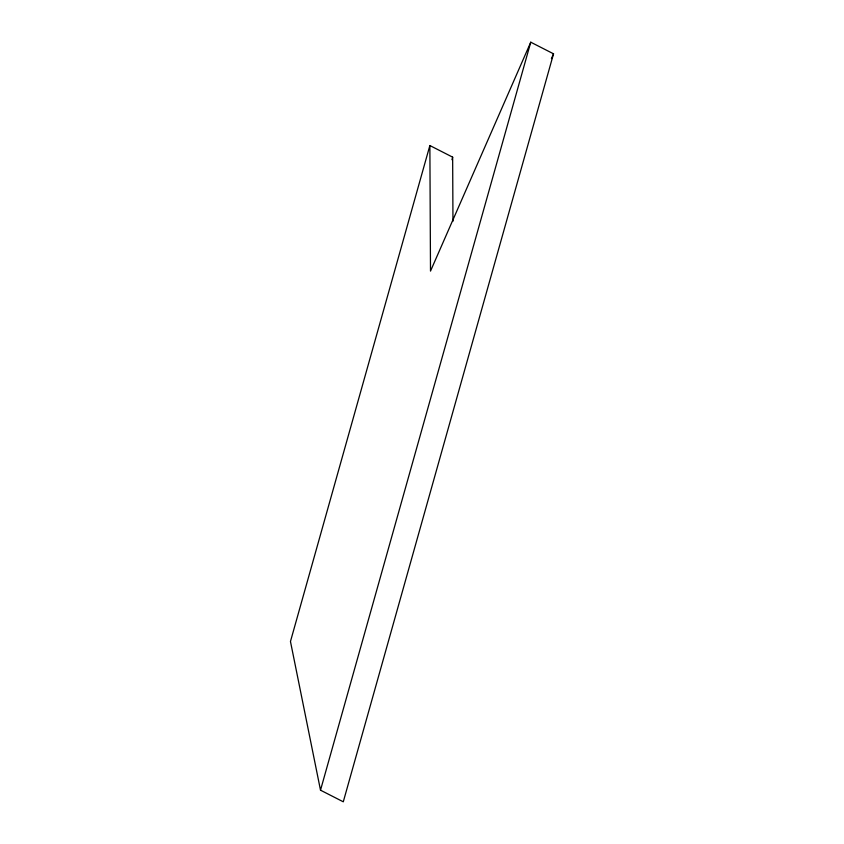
<?xml version="1.0" encoding="UTF-8"?>
<svg xmlns="http://www.w3.org/2000/svg" width="844" height="844" viewBox="0 0 844 844"><rect width="100%" height="100%" fill="white"/><g stroke="black" fill="none" stroke-linecap="round" stroke-linejoin="round"><path stroke-width="1.27" d="M429.87 145.537L290.463 641.482L320.509 790.184L343.286 801.8L553.537 53.816L530.76 42.2L430.503 271.103L429.87 145.537L452.648 157.153L452.964 221.244M451.93 159.695L452.648 157.153M320.509 790.184L530.76 42.2M551.417 58.637L553.537 53.816"/></g></svg>
